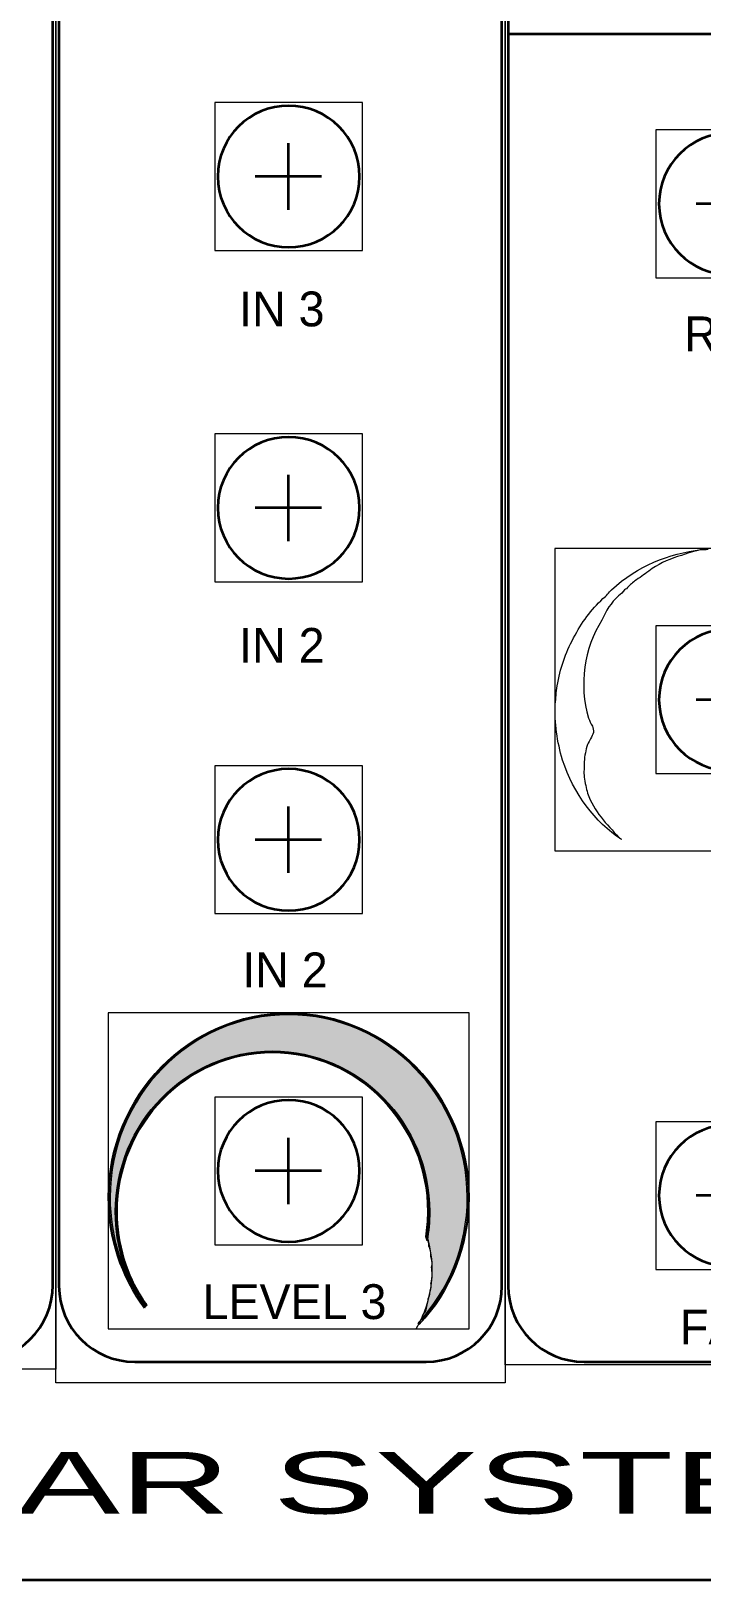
# Model space of a CAD drawing. Header units: inches. Extents: x 1 to 18, y -8 to 1.
# Drawn here: x 10.382 to 11.897, y -8 to -4.5 of the extents above; entities that cross this region are included whole.
import ezdxf

# ---------------------------------------------------------------- set-up
doc = ezdxf.new("R2010")
doc.units = ezdxf.units.IN
doc.header["$MEASUREMENT"] = 0
doc.layers.add('base panel', color=7, linetype='Continuous')
doc.layers.add('modules', color=7, linetype='Continuous')

# ---------------------------------------------------------------- blocks, each defined once
blk = doc.blocks.new('block 16')
at = {"layer": 'modules', "lineweight": 0}
blk.add_lwpolyline([(11.4523, -1.5), (14.4662, -1.5), (14.4662, -7.5139), (11.4523, -7.5139), (11.4523, -1.5)], dxfattribs=at)
blk.add_open_spline([(14.2876, -7.5069), (14.2876, -7.5069), (11.6309, -7.5069), (11.6309, -7.5069), (11.5361, -7.5069), (11.4592, -7.4301), (11.4592, -7.3353), (11.4592, -7.3353), (11.4592, -1.6786), (11.4592, -1.6786), (11.4592, -1.5838), (11.5361, -1.5069), (11.6309, -1.5069), (11.6309, -1.5069), (14.2876, -1.5069), (14.2876, -1.5069), (14.3824, -1.5069), (14.4592, -1.5838), (14.4592, -1.6786), (14.4592, -1.6786), (14.4592, -7.3353), (14.4592, -7.3353), (14.4592, -7.4301), (14.3824, -7.5069), (14.2876, -7.5069)], degree=3, knots=[0, 0, 0, 0, 1, 1, 1, 2, 2, 2, 3, 3, 3, 4, 4, 4, 5, 5, 5, 6, 6, 6, 7, 7, 7, 8, 8, 8, 8], dxfattribs=at)
at = {"layer": 'modules', "color": 179, "lineweight": 35, "true_color": 0x231f20}
blk.add_open_spline([(14.2876, -7.5069), (14.2876, -7.5069), (11.6309, -7.5069), (11.6309, -7.5069), (11.5361, -7.5069), (11.4592, -7.4301), (11.4592, -7.3353), (11.4592, -7.3353), (11.4592, -1.6786), (11.4592, -1.6786), (11.4592, -1.5838), (11.5361, -1.5069), (11.6309, -1.5069), (11.6309, -1.5069), (14.2876, -1.5069), (14.2876, -1.5069), (14.3824, -1.5069), (14.4592, -1.5838), (14.4592, -1.6786), (14.4592, -1.6786), (14.4592, -7.3353), (14.4592, -7.3353), (14.4592, -7.4301), (14.3824, -7.5069), (14.2876, -7.5069)], degree=3, knots=[0, 0, 0, 0, 1, 1, 1, 2, 2, 2, 3, 3, 3, 4, 4, 4, 5, 5, 5, 6, 6, 6, 7, 7, 7, 8, 8, 8, 8], dxfattribs=at)
blk = doc.blocks.new('block 26')
at = {"layer": 'modules', "lineweight": 0}
blk.add_lwpolyline([(11.7928, -5.0576), (12.1267, -5.0576), (12.1267, -4.7237), (11.7928, -4.7237), (11.7928, -5.0576)], dxfattribs=at)
at = {"layer": 'modules', "color": 179, "lineweight": 35, "true_color": 0x231f20}
for points in [[(11.9588, -4.8156), (11.9588, -4.9656)], [(12.0338, -4.8906), (11.8838, -4.8906)]]:
    blk.add_lwpolyline(points, dxfattribs=at)
blk.add_open_spline([(12.1197, -4.8906), (12.1197, -4.979), (12.0481, -5.0506), (11.9597, -5.0506), (11.8713, -5.0506), (11.7997, -4.979), (11.7997, -4.8906), (11.7997, -4.8023), (11.8713, -4.7306), (11.9597, -4.7306), (12.0481, -4.7306), (12.1197, -4.8023), (12.1197, -4.8906)], degree=3, knots=[0, 0, 0, 0, 1, 1, 1, 2, 2, 2, 3, 3, 3, 4, 4, 4, 4], dxfattribs=at)
blk = doc.blocks.new('block 27')
at = {"layer": 'modules', "lineweight": 0}
blk.add_lwpolyline([(11.7928, -6.1779), (12.1267, -6.1779), (12.1267, -5.8441), (11.7928, -5.8441), (11.7928, -6.1779)], dxfattribs=at)
at = {"layer": 'modules', "color": 179, "lineweight": 35, "true_color": 0x231f20}
for points in [[(11.9588, -5.936), (11.9588, -6.086)], [(12.0338, -6.011), (11.8838, -6.011)]]:
    blk.add_lwpolyline(points, dxfattribs=at)
blk.add_open_spline([(12.1197, -6.011), (12.1197, -6.0994), (12.0481, -6.171), (11.9597, -6.171), (11.8713, -6.171), (11.7997, -6.0994), (11.7997, -6.011), (11.7997, -5.9226), (11.8713, -5.851), (11.9597, -5.851), (12.0481, -5.851), (12.1197, -5.9226), (12.1197, -6.011)], degree=3, knots=[0, 0, 0, 0, 1, 1, 1, 2, 2, 2, 3, 3, 3, 4, 4, 4, 4], dxfattribs=at)
blk = doc.blocks.new('block 28')
at = {"layer": 'modules', "lineweight": 0}
blk.add_lwpolyline([(11.7928, -7.2983), (12.1267, -7.2983), (12.1267, -6.9644), (11.7928, -6.9644), (11.7928, -7.2983)], dxfattribs=at)
at = {"layer": 'modules', "color": 179, "lineweight": 35, "true_color": 0x231f20}
for points in [[(11.9588, -7.0564), (11.9588, -7.2064)], [(12.0338, -7.1314), (11.8838, -7.1314)]]:
    blk.add_lwpolyline(points, dxfattribs=at)
blk.add_open_spline([(12.1197, -7.1314), (12.1197, -7.2197), (12.0481, -7.2914), (11.9597, -7.2914), (11.8713, -7.2914), (11.7997, -7.2197), (11.7997, -7.1314), (11.7997, -7.043), (11.8713, -6.9714), (11.9597, -6.9714), (12.0481, -6.9714), (12.1197, -7.043), (12.1197, -7.1314)], degree=3, knots=[0, 0, 0, 0, 1, 1, 1, 2, 2, 2, 3, 3, 3, 4, 4, 4, 4], dxfattribs=at)
blk = doc.blocks.new('block 39')
at = {"layer": 'modules', "lineweight": 0}
blk.add_lwpolyline([(11.4523, -1.5), (14.4662, -1.5), (14.4662, -7.5139), (11.4523, -7.5139), (11.4523, -1.5)], dxfattribs=at)
at = {"layer": 'modules', "color": 179, "lineweight": 35, "true_color": 0x231f20}
blk.add_lwpolyline([(14.4592, -4.5069), (11.4592, -4.5069)], dxfattribs=at)
blk = doc.blocks.new('block 40')
at = {"layer": 'modules', "true_color": 0xffffff}
h = blk.add_hatch(color=7, dxfattribs=at)
h.dxf.hatch_style = 2
edge = h.paths.add_edge_path()
edge.add_spline(control_points=[(12.0252, -5.6742), (12.0251, -5.6745), (12.0249, -5.6748), (12.0248, -5.675), (12.174, -5.7032), (12.2864, -5.8273), (12.2864, -5.9765), (12.2864, -6.0124), (12.2798, -6.0469), (12.2677, -6.079), (12.2798, -6.1047), (12.2864, -6.1323), (12.2864, -6.161), (12.2864, -6.2325), (12.2459, -6.297), (12.1813, -6.3419), (12.1814, -6.342), (12.1815, -6.3421), (12.1816, -6.3422), (12.2842, -6.2757), (12.3516, -6.1642), (12.3516, -6.038), (12.3516, -5.855), (12.2104, -5.7032), (12.0252, -5.6742)], knot_values=[0, 0, 0, 0, 0.013889, 0.013889, 0.013889, 0.027778, 0.027778, 0.027778, 0.041667, 0.041667, 0.041667, 0.055556, 0.055556, 0.055556, 0.069444, 0.069444, 0.069444, 0.083333, 0.083333, 0.083333, 0.097222, 0.097222, 0.097222, 0.111111, 0.111111, 0.111111, 0.111111], degree=3, periodic=0)
edge.add_line((12.0252, -5.6742), (12.0252, -5.6742))
h = blk.add_hatch(color=7, dxfattribs=at)
h.dxf.hatch_style = 2
edge = h.paths.add_edge_path()
edge.add_spline(control_points=[(12.1677, -6.3509), (12.1724, -6.3481), (12.177, -6.3452), (12.1816, -6.3422), (12.1815, -6.3421), (12.1814, -6.342), (12.1813, -6.3419), (12.1769, -6.345), (12.1723, -6.348), (12.1677, -6.3509)], knot_values=[0, 0, 0, 0, 0.013889, 0.013889, 0.013889, 0.027778, 0.027778, 0.027778, 0.041667, 0.041667, 0.041667, 0.041667], degree=3, periodic=0)
edge.add_line((12.1677, -6.3509), (12.1677, -6.3509))
at = {"layer": 'modules', "lineweight": 0}
blk.add_lwpolyline([(11.5649, -6.3525), (12.3545, -6.3525), (12.3545, -5.6695), (11.5649, -5.6695), (11.5649, -6.3525)], dxfattribs=at)
at = {"layer": 'modules', "color": 7, "lineweight": 5, "true_color": 0xffffff}
for points, knots in [([(11.9105, -5.6699), (11.8864, -5.6715), (11.8647, -5.6802), (11.8418, -5.6877), (11.8179, -5.6952), (11.7973, -5.7052), (11.7766, -5.7202), (11.7657, -5.7289), (11.7559, -5.7351), (11.7451, -5.7426), (11.7385, -5.7489), (11.732, -5.7526), (11.7266, -5.7601), (11.7255, -5.7614), (11.7233, -5.7614), (11.7222, -5.7626), (11.7179, -5.7676), (11.7135, -5.7726), (11.7081, -5.7764), (11.6918, -5.7913), (11.6798, -5.8101), (11.6711, -5.8313), (11.6298, -5.8937), (11.6189, -5.9787), (11.6407, -6.0523), (11.6429, -6.0586), (11.6461, -6.0648), (11.6494, -6.0711), (11.6505, -6.0748), (11.6526, -6.0798), (11.6516, -6.0848), (11.6483, -6.0948), (11.6429, -6.1036), (11.6385, -6.1123), (11.6342, -6.1248), (11.632, -6.1373), (11.6309, -6.151), (11.6309, -6.1622), (11.6298, -6.1747), (11.6309, -6.186), (11.6331, -6.1985), (11.6353, -6.211), (11.6385, -6.2222), (11.6526, -6.2634), (11.682, -6.2921), (11.7092, -6.3221), (11.7114, -6.3246), (11.7135, -6.3258), (11.7153, -6.3258)], [0, 0, 0, 0, 1, 1, 1, 2, 2, 2, 3, 3, 3, 4, 4, 4, 5, 5, 5, 6, 6, 6, 7, 7, 7, 8, 8, 8, 9, 9, 9, 10, 10, 10, 11, 11, 11, 12, 12, 12, 13, 13, 13, 14, 14, 14, 15, 15, 15, 16, 16, 16, 16]), ([(11.7154, -6.327), (11.6548, -6.2871), (11.607, -6.2234), (11.582, -6.1473), (11.57, -6.106), (11.5635, -6.0636), (11.5657, -6.0211), (11.5668, -6.0074), (11.5678, -5.9937), (11.57, -5.9799), (11.5765, -5.94), (11.5885, -5.9062), (11.607, -5.8713), (11.6255, -5.8363), (11.6461, -5.8076), (11.6733, -5.7826), (11.6809, -5.7764), (11.6864, -5.7689), (11.6929, -5.7626), (11.7516, -5.7077), (11.8212, -5.6814), (11.8951, -5.6715), (11.9006, -5.6715), (11.9049, -5.6715), (11.9106, -5.6711)], [0, 0, 0, 0, 1, 1, 1, 2, 2, 2, 3, 3, 3, 4, 4, 4, 5, 5, 5, 6, 6, 6, 7, 7, 7, 8, 8, 8, 8]), ([(12.0261, -5.6736), (12.0832, -5.6789), (12.1376, -5.7027), (12.1887, -5.7351), (12.1919, -5.7364), (12.193, -5.7401), (12.1963, -5.7414), (12.1963, -5.7414), (12.1974, -5.7439), (12.1974, -5.7439), (12.23, -5.7639), (12.2561, -5.7913), (12.2811, -5.8226), (12.2833, -5.8251), (12.2833, -5.8276), (12.2844, -5.8301), (12.2963, -5.845), (12.305, -5.86), (12.3137, -5.8775), (12.3137, -5.8775), (12.317, -5.8813), (12.317, -5.8813), (12.317, -5.8813), (12.33, -5.9112), (12.33, -5.9112), (12.3333, -5.9187), (12.3344, -5.925), (12.3376, -5.9325), (12.3637, -6.0111), (12.3583, -6.0998), (12.3257, -6.1747), (12.3137, -6.1997), (12.3018, -6.2222), (12.2865, -6.2447), (12.2865, -6.2447), (12.28, -6.2522), (12.28, -6.2522), (12.2789, -6.2534), (12.2789, -6.2559), (12.2778, -6.2572), (12.2507, -6.2909), (12.2213, -6.3171), (12.1865, -6.3383), (12.18, -6.3433), (12.1745, -6.3471), (12.1677, -6.3509)], [0, 0, 0, 0, 1, 1, 1, 2, 2, 2, 3, 3, 3, 4, 4, 4, 5, 5, 5, 6, 6, 6, 7, 7, 7, 8, 8, 8, 9, 9, 9, 10, 10, 10, 11, 11, 11, 12, 12, 12, 13, 13, 13, 14, 14, 14, 15, 15, 15, 15]), ([(12.1685, -6.3521), (12.1724, -6.3496), (12.1778, -6.3471), (12.1822, -6.3446), (12.1843, -6.3433), (12.1865, -6.3396), (12.1887, -6.3383), (12.2257, -6.3159), (12.2517, -6.2809), (12.2746, -6.2397), (12.2778, -6.2334), (12.28, -6.2259), (12.2822, -6.2197), (12.2844, -6.211), (12.2865, -6.2022), (12.2876, -6.1935), (12.2909, -6.166), (12.2887, -6.1385), (12.2822, -6.1123), (12.2789, -6.1011), (12.2746, -6.0898), (12.2691, -6.0786), (12.2876, -6.0374), (12.2898, -5.9912), (12.2865, -5.9462), (12.2855, -5.9262), (12.2833, -5.9062), (12.2757, -5.8875), (12.2702, -5.8713), (12.2648, -5.8563), (12.2572, -5.8413), (12.2441, -5.8151), (12.2278, -5.7926), (12.2093, -5.7714), (12.2083, -5.7701), (12.2061, -5.7701), (12.205, -5.7689), (12.1887, -5.7489), (12.1702, -5.7376), (12.1506, -5.7227), (12.1441, -5.7177), (12.1376, -5.7139), (12.1311, -5.7102), (12.13, -5.7089), (12.1278, -5.7089), (12.1267, -5.7089), (12.1224, -5.7077), (12.1191, -5.7039), (12.1137, -5.7014), (12.0974, -5.6952), (12.081, -5.6877), (12.0636, -5.6827), (12.0626, -5.6827), (12.0615, -5.6802), (12.0604, -5.6802), (12.0495, -5.6764), (12.0376, -5.6752), (12.0264, -5.6719)], [0, 0, 0, 0, 1, 1, 1, 2, 2, 2, 3, 3, 3, 4, 4, 4, 5, 5, 5, 6, 6, 6, 7, 7, 7, 8, 8, 8, 9, 9, 9, 10, 10, 10, 11, 11, 11, 12, 12, 12, 13, 13, 13, 14, 14, 14, 15, 15, 15, 16, 16, 16, 17, 17, 17, 18, 18, 18, 19, 19, 19, 19])]:
    blk.add_open_spline(points, degree=3, knots=knots, dxfattribs=at)
at = {"layer": 'modules', "lineweight": 0}
for points, knots in [([(12.0252, -5.6742), (12.0251, -5.6745), (12.0249, -5.6748), (12.0248, -5.675), (12.174, -5.7032), (12.2864, -5.8273), (12.2864, -5.9765), (12.2864, -6.0124), (12.2798, -6.0469), (12.2677, -6.079), (12.2798, -6.1047), (12.2864, -6.1323), (12.2864, -6.161), (12.2864, -6.2325), (12.2459, -6.297), (12.1813, -6.3419), (12.1814, -6.342), (12.1815, -6.3421), (12.1816, -6.3422), (12.2842, -6.2757), (12.3516, -6.1642), (12.3516, -6.038), (12.3516, -5.855), (12.2104, -5.7032), (12.0252, -5.6742)], [0, 0, 0, 0, 1, 1, 1, 2, 2, 2, 3, 3, 3, 4, 4, 4, 5, 5, 5, 6, 6, 6, 7, 7, 7, 8, 8, 8, 8]), ([(12.1677, -6.3509), (12.1724, -6.3481), (12.177, -6.3452), (12.1816, -6.3422), (12.1815, -6.3421), (12.1814, -6.342), (12.1813, -6.3419), (12.1769, -6.345), (12.1723, -6.348), (12.1677, -6.3509)], [0, 0, 0, 0, 1, 1, 1, 2, 2, 2, 3, 3, 3, 3])]:
    blk.add_open_spline(points, degree=3, knots=knots, dxfattribs=at)
blk = doc.blocks.new('block 15')
at = {"layer": 'modules', "lineweight": 0}
blk.add_lwpolyline([(11.4523, -1.5), (14.4662, -1.5), (14.4662, -7.5139), (11.4523, -7.5139), (11.4523, -1.5)], dxfattribs=at)
at = {"layer": 'modules'}
for name in ['block 16', 'block 39', 'block 26', 'block 40', 'block 27', 'block 28']:
    blk.add_blockref(name, (0, 0), dxfattribs=at)
at = {"layer": 'modules', "color": 179, "true_color": 0x231f20, "char_height": 0.078667, "attachment_point": 7}
for s, insert in [('\\fFutura Medium|b0|i0|c0|p34;\\W1;RISE', (11.8564, -5.2248)), ('\\fFutura Medium|b0|i0|c0|p34;\\W1;FALL', (11.8471, -7.4678))]:
    blk.add_mtext(s, dxfattribs=dict(at, insert=insert))
blk = doc.blocks.new('block 14')
at = {"layer": 'modules'}
blk.add_blockref('block 15', (0, 0), dxfattribs=at)
blk = doc.blocks.new('block 116')
at = {"layer": 'modules', "lineweight": 0}
blk.add_lwpolyline([(7.5181, -1.5), (10.4384, -1.5), (10.4384, -7.5233), (7.5181, -7.5233), (7.5181, -1.5)], dxfattribs=at)
blk.add_open_spline([(10.2581, -7.5069), (10.2581, -7.5069), (8.6048, -7.5069), (8.6048, -7.5069), (8.5091, -7.5069), (8.4314, -7.4293), (8.4314, -7.3336), (8.4314, -7.3336), (8.4314, -1.6803), (8.4314, -1.6803), (8.4314, -1.5846), (8.5091, -1.5069), (8.6048, -1.5069), (8.6048, -1.5069), (10.2581, -1.5069), (10.2581, -1.5069), (10.3538, -1.5069), (10.4314, -1.5846), (10.4314, -1.6803), (10.4314, -1.6803), (10.4314, -7.3336), (10.4314, -7.3336), (10.4314, -7.4293), (10.3538, -7.5069), (10.2581, -7.5069)], degree=3, knots=[0, 0, 0, 0, 1, 1, 1, 2, 2, 2, 3, 3, 3, 4, 4, 4, 5, 5, 5, 6, 6, 6, 7, 7, 7, 8, 8, 8, 8], dxfattribs=at)
at = {"layer": 'modules', "color": 179, "lineweight": 35, "true_color": 0x231f20}
blk.add_open_spline([(10.2581, -7.5069), (10.2581, -7.5069), (8.6048, -7.5069), (8.6048, -7.5069), (8.5091, -7.5069), (8.4314, -7.4293), (8.4314, -7.3336), (8.4314, -7.3336), (8.4314, -1.6803), (8.4314, -1.6803), (8.4314, -1.5846), (8.5091, -1.5069), (8.6048, -1.5069), (8.6048, -1.5069), (10.2581, -1.5069), (10.2581, -1.5069), (10.3538, -1.5069), (10.4314, -1.5846), (10.4314, -1.6803), (10.4314, -1.6803), (10.4314, -7.3336), (10.4314, -7.3336), (10.4314, -7.4293), (10.3538, -7.5069), (10.2581, -7.5069)], degree=3, knots=[0, 0, 0, 0, 1, 1, 1, 2, 2, 2, 3, 3, 3, 4, 4, 4, 5, 5, 5, 6, 6, 6, 7, 7, 7, 8, 8, 8, 8], dxfattribs=at)
blk = doc.blocks.new('block 131')
at = {"layer": 'modules', "lineweight": 0}
blk.add_lwpolyline([(7.5181, -1.5), (10.4384, -1.5), (10.4384, -7.5233), (7.5181, -7.5233), (7.5181, -1.5)], dxfattribs=at)
blk = doc.blocks.new('block 132')
at = {"layer": 'modules', "lineweight": 0}
blk.add_lwpolyline([(7.5181, -1.5), (10.4384, -1.5), (10.4384, -7.5233), (7.5181, -7.5233), (7.5181, -1.5)], dxfattribs=at)
blk = doc.blocks.new('block 133')
at = {"layer": 'modules', "lineweight": 0}
blk.add_lwpolyline([(7.5181, -1.5), (10.4384, -1.5), (10.4384, -7.5233), (7.5181, -7.5233), (7.5181, -1.5)], dxfattribs=at)
blk = doc.blocks.new('block 115')
at = {"layer": 'modules', "lineweight": 0}
blk.add_lwpolyline([(7.5181, -1.5), (10.4384, -1.5), (10.4384, -7.5233), (7.5181, -7.5233), (7.5181, -1.5)], dxfattribs=at)
at = {"layer": 'modules'}
for name in ['block 116', 'block 131', 'block 132', 'block 133']:
    blk.add_blockref(name, (0, 0), dxfattribs=at)
blk = doc.blocks.new('block 114')
at = {"layer": 'modules'}
blk.add_blockref('block 115', (0, 0), dxfattribs=at)
blk = doc.blocks.new('block 140')
at = {"layer": 'modules', "lineweight": 0}
blk.add_lwpolyline([(10.4384, -1.5), (11.4523, -1.5), (11.4523, -7.5546), (10.4384, -7.5546), (10.4384, -1.5)], dxfattribs=at)
blk.add_open_spline([(11.2742, -7.5069), (11.2742, -7.5069), (10.6164, -7.5069), (10.6164, -7.5069), (10.5219, -7.5069), (10.4453, -7.4303), (10.4453, -7.3358), (10.4453, -7.3358), (10.4453, -1.6781), (10.4453, -1.6781), (10.4453, -1.5836), (10.5219, -1.5069), (10.6164, -1.5069), (10.6164, -1.5069), (11.2742, -1.5069), (11.2742, -1.5069), (11.3687, -1.5069), (11.4453, -1.5836), (11.4453, -1.6781), (11.4453, -1.6781), (11.4453, -7.3358), (11.4453, -7.3358), (11.4453, -7.4303), (11.3687, -7.5069), (11.2742, -7.5069)], degree=3, knots=[0, 0, 0, 0, 1, 1, 1, 2, 2, 2, 3, 3, 3, 4, 4, 4, 5, 5, 5, 6, 6, 6, 7, 7, 7, 8, 8, 8, 8], dxfattribs=at)
at = {"layer": 'modules', "color": 179, "lineweight": 35, "true_color": 0x231f20}
blk.add_open_spline([(11.2742, -7.5069), (11.2742, -7.5069), (10.6164, -7.5069), (10.6164, -7.5069), (10.5219, -7.5069), (10.4453, -7.4303), (10.4453, -7.3358), (10.4453, -7.3358), (10.4453, -1.6781), (10.4453, -1.6781), (10.4453, -1.5836), (10.5219, -1.5069), (10.6164, -1.5069), (10.6164, -1.5069), (11.2742, -1.5069), (11.2742, -1.5069), (11.3687, -1.5069), (11.4453, -1.5836), (11.4453, -1.6781), (11.4453, -1.6781), (11.4453, -7.3358), (11.4453, -7.3358), (11.4453, -7.4303), (11.3687, -7.5069), (11.2742, -7.5069)], degree=3, knots=[0, 0, 0, 0, 1, 1, 1, 2, 2, 2, 3, 3, 3, 4, 4, 4, 5, 5, 5, 6, 6, 6, 7, 7, 7, 8, 8, 8, 8], dxfattribs=at)
blk = doc.blocks.new('block 144')
at = {"layer": 'modules', "lineweight": 0}
blk.add_lwpolyline([(10.7969, -4.9958), (11.1308, -4.9958), (11.1308, -4.6619), (10.7969, -4.6619), (10.7969, -4.9958)], dxfattribs=at)
at = {"layer": 'modules', "color": 179, "lineweight": 35, "true_color": 0x231f20}
for points in [[(10.9629, -4.7538), (10.9629, -4.9038)], [(11.0379, -4.8288), (10.8879, -4.8288)]]:
    blk.add_lwpolyline(points, dxfattribs=at)
blk.add_open_spline([(11.1239, -4.8288), (11.1239, -4.9172), (11.0522, -4.9888), (10.9639, -4.9888), (10.8755, -4.9888), (10.8039, -4.9172), (10.8039, -4.8288), (10.8039, -4.7405), (10.8755, -4.6688), (10.9639, -4.6688), (11.0522, -4.6688), (11.1239, -4.7405), (11.1239, -4.8288)], degree=3, knots=[0, 0, 0, 0, 1, 1, 1, 2, 2, 2, 3, 3, 3, 4, 4, 4, 4], dxfattribs=at)
blk = doc.blocks.new('block 145')
at = {"layer": 'modules', "lineweight": 0}
blk.add_lwpolyline([(10.7969, -5.7445), (11.1308, -5.7445), (11.1308, -5.4106), (10.7969, -5.4106), (10.7969, -5.7445)], dxfattribs=at)
at = {"layer": 'modules', "color": 179, "lineweight": 35, "true_color": 0x231f20}
for points in [[(10.9629, -5.5025), (10.9629, -5.6525)], [(11.0379, -5.5775), (10.8879, -5.5775)]]:
    blk.add_lwpolyline(points, dxfattribs=at)
blk.add_open_spline([(11.1239, -5.5775), (11.1239, -5.6659), (11.0522, -5.7375), (10.9639, -5.7375), (10.8755, -5.7375), (10.8039, -5.6659), (10.8039, -5.5775), (10.8039, -5.4892), (10.8755, -5.4175), (10.9639, -5.4175), (11.0522, -5.4175), (11.1239, -5.4892), (11.1239, -5.5775)], degree=3, knots=[0, 0, 0, 0, 1, 1, 1, 2, 2, 2, 3, 3, 3, 4, 4, 4, 4], dxfattribs=at)
blk = doc.blocks.new('block 146')
at = {"layer": 'modules', "lineweight": 0}
blk.add_lwpolyline([(10.7969, -6.4943), (11.1308, -6.4943), (11.1308, -6.1604), (10.7969, -6.1604), (10.7969, -6.4943)], dxfattribs=at)
at = {"layer": 'modules', "color": 179, "lineweight": 35, "true_color": 0x231f20}
for points in [[(10.9629, -6.2524), (10.9629, -6.4024)], [(11.0379, -6.3274), (10.8879, -6.3274)]]:
    blk.add_lwpolyline(points, dxfattribs=at)
blk.add_open_spline([(11.1239, -6.3274), (11.1239, -6.4158), (11.0522, -6.4874), (10.9639, -6.4874), (10.8755, -6.4874), (10.8039, -6.4158), (10.8039, -6.3274), (10.8039, -6.239), (10.8755, -6.1674), (10.9639, -6.1674), (11.0522, -6.1674), (11.1239, -6.239), (11.1239, -6.3274)], degree=3, knots=[0, 0, 0, 0, 1, 1, 1, 2, 2, 2, 3, 3, 3, 4, 4, 4, 4], dxfattribs=at)
blk = doc.blocks.new('block 148')
at = {"layer": 'modules', "lineweight": 0}
blk.add_lwpolyline([(10.7969, -7.2426), (11.1308, -7.2426), (11.1308, -6.9087), (10.7969, -6.9087), (10.7969, -7.2426)], dxfattribs=at)
at = {"layer": 'modules', "color": 179, "lineweight": 35, "true_color": 0x231f20}
for points in [[(10.9629, -7.0006), (10.9629, -7.1506)], [(11.0379, -7.0756), (10.8879, -7.0756)]]:
    blk.add_lwpolyline(points, dxfattribs=at)
blk.add_open_spline([(11.1239, -7.0756), (11.1239, -7.164), (11.0522, -7.2356), (10.9639, -7.2356), (10.8755, -7.2356), (10.8039, -7.164), (10.8039, -7.0756), (10.8039, -6.9873), (10.8755, -6.9156), (10.9639, -6.9156), (11.0522, -6.9156), (11.1239, -6.9873), (11.1239, -7.0756)], degree=3, knots=[0, 0, 0, 0, 1, 1, 1, 2, 2, 2, 3, 3, 3, 4, 4, 4, 4], dxfattribs=at)
blk = doc.blocks.new('block 150')
at = {"layer": 'modules', "true_color": 0xffffff}
h = blk.add_hatch(color=7, dxfattribs=at)
h.dxf.hatch_style = 2
edge = h.paths.add_edge_path()
edge.add_spline(control_points=[(10.9638, -6.7184), (10.7393, -6.7184), (10.5566, -6.9055), (10.5566, -7.1355), (10.5566, -7.2273), (10.5853, -7.3141), (10.6383, -7.3859), (10.639, -7.3845), (10.6398, -7.3832), (10.6407, -7.3819), (10.5889, -7.3111), (10.5608, -7.2258), (10.5608, -7.1355), (10.5608, -6.908), (10.7416, -6.7229), (10.9638, -6.7229), (11.1861, -6.7229), (11.3669, -6.908), (11.3669, -7.1355), (11.3669, -7.2453), (11.3248, -7.3453), (11.2561, -7.4192), (11.2571, -7.4204), (11.2579, -7.4216), (11.2587, -7.4229), (11.3283, -7.3481), (11.3711, -7.2468), (11.3711, -7.1355), (11.3711, -6.9055), (11.1884, -6.7184), (10.9638, -6.7184)], knot_values=[0, 0, 0, 0, 0.013889, 0.013889, 0.013889, 0.027778, 0.027778, 0.027778, 0.041667, 0.041667, 0.041667, 0.055556, 0.055556, 0.055556, 0.069444, 0.069444, 0.069444, 0.083333, 0.083333, 0.083333, 0.097222, 0.097222, 0.097222, 0.111111, 0.111111, 0.111111, 0.125, 0.125, 0.125, 0.138889, 0.138889, 0.138889, 0.138889], degree=3, periodic=0)
edge.add_line((10.9638, -6.7184), (10.9638, -6.7184))
h = blk.add_hatch(color=7, dxfattribs=at)
h.dxf.hatch_style = 2
edge = h.paths.add_edge_path()
edge.add_spline(control_points=[(11.2815, -7.3565), (11.2814, -7.3568), (11.2814, -7.3571), (11.2814, -7.3573), (11.2807, -7.3597), (11.2797, -7.362), (11.2784, -7.3643), (11.2786, -7.369), (11.2778, -7.3736), (11.2763, -7.378), (11.2761, -7.3833), (11.2749, -7.3886), (11.2725, -7.3932), (11.271, -7.3959), (11.269, -7.3985), (11.2667, -7.4007), (11.2665, -7.4014), (11.2662, -7.4021), (11.2659, -7.4028), (11.2655, -7.4063), (11.2651, -7.4097), (11.2646, -7.4132), (11.3294, -7.3396), (11.369, -7.2424), (11.369, -7.1355), (11.369, -6.9063), (11.1876, -6.7207), (10.9638, -6.7207), (10.74, -6.7207), (10.5587, -6.9063), (10.5587, -7.1355), (10.5587, -7.2287), (10.5888, -7.3145), (10.6395, -7.3838), (10.6402, -7.3825), (10.641, -7.3814), (10.6419, -7.3803), (10.5996, -7.3207), (10.5745, -7.2475), (10.5745, -7.1682), (10.5745, -6.9686), (10.7324, -6.8069), (10.9272, -6.8069), (11.1223, -6.8069), (11.2802, -6.9686), (11.2802, -7.1682), (11.2802, -7.1871), (11.2784, -7.2056), (11.2755, -7.2237), (11.2771, -7.227), (11.2781, -7.2307), (11.2786, -7.2345), (11.2798, -7.2379), (11.2802, -7.2417), (11.2802, -7.2454), (11.2822, -7.2488), (11.2835, -7.2526), (11.2843, -7.2566), (11.2843, -7.2566), (11.2843, -7.2567), (11.2843, -7.2567), (11.2846, -7.2587), (11.2848, -7.2607), (11.2848, -7.2627), (11.2848, -7.2627), (11.2848, -7.2628), (11.2848, -7.2628), (11.2849, -7.2648), (11.2848, -7.2668), (11.2845, -7.2688), (11.2879, -7.2763), (11.2886, -7.2852), (11.2865, -7.2933), (11.2869, -7.2958), (11.2869, -7.2984), (11.2867, -7.301), (11.2868, -7.3011), (11.2868, -7.3012), (11.2868, -7.3012), (11.2881, -7.3061), (11.2881, -7.3126), (11.2868, -7.3183), (11.2868, -7.3214), (11.2864, -7.3245), (11.2858, -7.3274), (11.2856, -7.3284), (11.2852, -7.3294), (11.2848, -7.3304), (11.2851, -7.3321), (11.2853, -7.3337), (11.2854, -7.3353), (11.2855, -7.339), (11.2847, -7.3429), (11.2833, -7.3465), (11.2832, -7.3499), (11.2826, -7.3533), (11.2815, -7.3565)], knot_values=[0, 0, 0, 0, 0.013889, 0.013889, 0.013889, 0.027778, 0.027778, 0.027778, 0.041667, 0.041667, 0.041667, 0.055556, 0.055556, 0.055556, 0.069444, 0.069444, 0.069444, 0.083333, 0.083333, 0.083333, 0.097222, 0.097222, 0.097222, 0.111111, 0.111111, 0.111111, 0.125, 0.125, 0.125, 0.138889, 0.138889, 0.138889, 0.152778, 0.152778, 0.152778, 0.166667, 0.166667, 0.166667, 0.180556, 0.180556, 0.180556, 0.194444, 0.194444, 0.194444, 0.208333, 0.208333, 0.208333, 0.222222, 0.222222, 0.222222, 0.236111, 0.236111, 0.236111, 0.25, 0.25, 0.25, 0.263889, 0.263889, 0.263889, 0.277778, 0.277778, 0.277778, 0.291667, 0.291667, 0.291667, 0.305556, 0.305556, 0.305556, 0.319444, 0.319444, 0.319444, 0.333333, 0.333333, 0.333333, 0.347222, 0.347222, 0.347222, 0.361111, 0.361111, 0.361111, 0.375, 0.375, 0.375, 0.388889, 0.388889, 0.388889, 0.402778, 0.402778, 0.402778, 0.416667, 0.416667, 0.416667, 0.430556, 0.430556, 0.430556, 0.444444, 0.444444, 0.444444, 0.444444], degree=3, periodic=0)
edge.add_line((11.2815, -7.3565), (11.2815, -7.3565))
h = blk.add_hatch(color=7, dxfattribs=at)
h.dxf.hatch_style = 2
edge = h.paths.add_edge_path()
edge.add_spline(control_points=[(11.2733, -7.2244), (11.2746, -7.227), (11.2756, -7.2298), (11.2762, -7.2327), (11.2799, -7.2117), (11.2821, -7.1902), (11.2821, -7.1682), (11.2821, -6.9677), (11.1229, -6.8046), (10.9273, -6.8046), (10.7316, -6.8046), (10.5724, -6.9677), (10.5724, -7.1682), (10.5724, -7.2473), (10.5972, -7.3205), (10.6393, -7.3802), (10.6381, -7.3766), (10.637, -7.3729), (10.6361, -7.3691), (10.6358, -7.3683), (10.6356, -7.3675), (10.6353, -7.3667), (10.5983, -7.3098), (10.5766, -7.2416), (10.5766, -7.1682), (10.5766, -6.9702), (10.7339, -6.8091), (10.9273, -6.8091), (11.1206, -6.8091), (11.2779, -6.9702), (11.2779, -7.1682), (11.2779, -7.1873), (11.2762, -7.206), (11.2733, -7.2244)], knot_values=[0, 0, 0, 0, 0.013889, 0.013889, 0.013889, 0.027778, 0.027778, 0.027778, 0.041667, 0.041667, 0.041667, 0.055556, 0.055556, 0.055556, 0.069444, 0.069444, 0.069444, 0.083333, 0.083333, 0.083333, 0.097222, 0.097222, 0.097222, 0.111111, 0.111111, 0.111111, 0.125, 0.125, 0.125, 0.138889, 0.138889, 0.138889, 0.152778, 0.152778, 0.152778, 0.152778], degree=3, periodic=0)
edge.add_line((11.2733, -7.2244), (11.2733, -7.2244))
h = blk.add_hatch(color=7, dxfattribs=at)
h.dxf.hatch_style = 2
edge = h.paths.add_edge_path()
edge.add_spline(control_points=[(11.2735, -7.2248), (11.2748, -7.2275), (11.2758, -7.2304), (11.2763, -7.2334), (11.2801, -7.2122), (11.2823, -7.1905), (11.2823, -7.1682), (11.2823, -6.9677), (11.123, -6.8046), (10.9273, -6.8046), (10.7316, -6.8046), (10.5724, -6.9677), (10.5724, -7.1682), (10.5724, -7.2481), (10.5978, -7.3219), (10.6406, -7.382), (10.6414, -7.3808), (10.6424, -7.3796), (10.6434, -7.3786), (10.6014, -7.3194), (10.5766, -7.2467), (10.5766, -7.1682), (10.5766, -6.9702), (10.7339, -6.8091), (10.9273, -6.8091), (11.1207, -6.8091), (11.2781, -6.9702), (11.2781, -7.1682), (11.2781, -7.1875), (11.2764, -7.2063), (11.2735, -7.2248)], knot_values=[0, 0, 0, 0, 0.013889, 0.013889, 0.013889, 0.027778, 0.027778, 0.027778, 0.041667, 0.041667, 0.041667, 0.055556, 0.055556, 0.055556, 0.069444, 0.069444, 0.069444, 0.083333, 0.083333, 0.083333, 0.097222, 0.097222, 0.097222, 0.111111, 0.111111, 0.111111, 0.125, 0.125, 0.125, 0.138889, 0.138889, 0.138889, 0.138889], degree=3, periodic=0)
edge.add_line((11.2735, -7.2248), (11.2735, -7.2248))
at = {"layer": 'modules', "lineweight": 0}
blk.add_lwpolyline([(10.5566, -7.4328), (11.3711, -7.4328), (11.3711, -6.7184), (10.5566, -6.7184), (10.5566, -7.4328)], dxfattribs=at)
for points, knots in [([(10.9638, -6.7184), (10.7393, -6.7184), (10.5566, -6.9055), (10.5566, -7.1355), (10.5566, -7.2273), (10.5853, -7.3141), (10.6383, -7.3859), (10.639, -7.3845), (10.6398, -7.3832), (10.6407, -7.3819), (10.5889, -7.3111), (10.5608, -7.2258), (10.5608, -7.1355), (10.5608, -6.908), (10.7416, -6.7229), (10.9638, -6.7229), (11.1861, -6.7229), (11.3669, -6.908), (11.3669, -7.1355), (11.3669, -7.2453), (11.3248, -7.3453), (11.2561, -7.4192), (11.2571, -7.4204), (11.2579, -7.4216), (11.2587, -7.4229), (11.3283, -7.3481), (11.3711, -7.2468), (11.3711, -7.1355), (11.3711, -6.9055), (11.1884, -6.7184), (10.9638, -6.7184)], [0, 0, 0, 0, 1, 1, 1, 2, 2, 2, 3, 3, 3, 4, 4, 4, 5, 5, 5, 6, 6, 6, 7, 7, 7, 8, 8, 8, 9, 9, 9, 10, 10, 10, 10]), ([(11.2815, -7.3565), (11.2814, -7.3568), (11.2814, -7.3571), (11.2814, -7.3573), (11.2807, -7.3597), (11.2797, -7.362), (11.2784, -7.3643), (11.2786, -7.369), (11.2778, -7.3736), (11.2763, -7.378), (11.2761, -7.3833), (11.2749, -7.3886), (11.2725, -7.3932), (11.271, -7.3959), (11.269, -7.3985), (11.2667, -7.4007), (11.2665, -7.4014), (11.2662, -7.4021), (11.2659, -7.4028), (11.2655, -7.4063), (11.2651, -7.4097), (11.2646, -7.4132), (11.3294, -7.3396), (11.369, -7.2424), (11.369, -7.1355), (11.369, -6.9063), (11.1876, -6.7207), (10.9638, -6.7207), (10.74, -6.7207), (10.5587, -6.9063), (10.5587, -7.1355), (10.5587, -7.2287), (10.5888, -7.3145), (10.6395, -7.3838), (10.6402, -7.3825), (10.641, -7.3814), (10.6419, -7.3803), (10.5996, -7.3207), (10.5745, -7.2475), (10.5745, -7.1682), (10.5745, -6.9686), (10.7324, -6.8069), (10.9272, -6.8069), (11.1223, -6.8069), (11.2802, -6.9686), (11.2802, -7.1682), (11.2802, -7.1871), (11.2784, -7.2056), (11.2755, -7.2237), (11.2771, -7.227), (11.2781, -7.2307), (11.2786, -7.2345), (11.2798, -7.2379), (11.2802, -7.2417), (11.2802, -7.2454), (11.2822, -7.2488), (11.2835, -7.2526), (11.2843, -7.2566), (11.2843, -7.2566), (11.2843, -7.2567), (11.2843, -7.2567), (11.2846, -7.2587), (11.2848, -7.2607), (11.2848, -7.2627), (11.2848, -7.2627), (11.2848, -7.2628), (11.2848, -7.2628), (11.2849, -7.2648), (11.2848, -7.2668), (11.2845, -7.2688), (11.2879, -7.2763), (11.2886, -7.2852), (11.2865, -7.2933), (11.2869, -7.2958), (11.2869, -7.2984), (11.2867, -7.301), (11.2868, -7.3011), (11.2868, -7.3012), (11.2868, -7.3012), (11.2881, -7.3061), (11.2881, -7.3126), (11.2868, -7.3183), (11.2868, -7.3214), (11.2864, -7.3245), (11.2858, -7.3274), (11.2856, -7.3284), (11.2852, -7.3294), (11.2848, -7.3304), (11.2851, -7.3321), (11.2853, -7.3337), (11.2854, -7.3353), (11.2855, -7.339), (11.2847, -7.3429), (11.2833, -7.3465), (11.2832, -7.3499), (11.2826, -7.3533), (11.2815, -7.3565)], [0, 0, 0, 0, 1, 1, 1, 2, 2, 2, 3, 3, 3, 4, 4, 4, 5, 5, 5, 6, 6, 6, 7, 7, 7, 8, 8, 8, 9, 9, 9, 10, 10, 10, 11, 11, 11, 12, 12, 12, 13, 13, 13, 14, 14, 14, 15, 15, 15, 16, 16, 16, 17, 17, 17, 18, 18, 18, 19, 19, 19, 20, 20, 20, 21, 21, 21, 22, 22, 22, 23, 23, 23, 24, 24, 24, 25, 25, 25, 26, 26, 26, 27, 27, 27, 28, 28, 28, 29, 29, 29, 30, 30, 30, 31, 31, 31, 32, 32, 32, 32]), ([(11.2733, -7.2244), (11.2746, -7.227), (11.2756, -7.2298), (11.2762, -7.2327), (11.2799, -7.2117), (11.2821, -7.1902), (11.2821, -7.1682), (11.2821, -6.9677), (11.1229, -6.8046), (10.9273, -6.8046), (10.7316, -6.8046), (10.5724, -6.9677), (10.5724, -7.1682), (10.5724, -7.2473), (10.5972, -7.3205), (10.6393, -7.3802), (10.6381, -7.3766), (10.637, -7.3729), (10.6361, -7.3691), (10.6358, -7.3683), (10.6356, -7.3675), (10.6353, -7.3667), (10.5983, -7.3098), (10.5766, -7.2416), (10.5766, -7.1682), (10.5766, -6.9702), (10.7339, -6.8091), (10.9273, -6.8091), (11.1206, -6.8091), (11.2779, -6.9702), (11.2779, -7.1682), (11.2779, -7.1873), (11.2762, -7.206), (11.2733, -7.2244)], [0, 0, 0, 0, 1, 1, 1, 2, 2, 2, 3, 3, 3, 4, 4, 4, 5, 5, 5, 6, 6, 6, 7, 7, 7, 8, 8, 8, 9, 9, 9, 10, 10, 10, 11, 11, 11, 11]), ([(11.2735, -7.2248), (11.2748, -7.2275), (11.2758, -7.2304), (11.2763, -7.2334), (11.2801, -7.2122), (11.2823, -7.1905), (11.2823, -7.1682), (11.2823, -6.9677), (11.123, -6.8046), (10.9273, -6.8046), (10.7316, -6.8046), (10.5724, -6.9677), (10.5724, -7.1682), (10.5724, -7.2481), (10.5978, -7.3219), (10.6406, -7.382), (10.6414, -7.3808), (10.6424, -7.3796), (10.6434, -7.3786), (10.6014, -7.3194), (10.5766, -7.2467), (10.5766, -7.1682), (10.5766, -6.9702), (10.7339, -6.8091), (10.9273, -6.8091), (11.1207, -6.8091), (11.2781, -6.9702), (11.2781, -7.1682), (11.2781, -7.1875), (11.2764, -7.2063), (11.2735, -7.2248)], [0, 0, 0, 0, 1, 1, 1, 2, 2, 2, 3, 3, 3, 4, 4, 4, 5, 5, 5, 6, 6, 6, 7, 7, 7, 8, 8, 8, 9, 9, 9, 10, 10, 10, 10])]:
    blk.add_open_spline(points, degree=3, knots=knots, dxfattribs=at)
at = {"layer": 'modules', "color": 7, "lineweight": 9, "true_color": 0xffffff}
blk.add_open_spline([(11.2523, -7.4306), (11.2895, -7.3675), (11.298, -7.291), (11.2757, -7.2204)], degree=3, dxfattribs=at)
blk = doc.blocks.new('block 139')
at = {"layer": 'modules', "lineweight": 0}
blk.add_lwpolyline([(10.4384, -1.5), (11.4523, -1.5), (11.4523, -7.5546), (10.4384, -7.5546), (10.4384, -1.5)], dxfattribs=at)
at = {"layer": 'modules'}
for name in ['block 140', 'block 144', 'block 145', 'block 146', 'block 150', 'block 148']:
    blk.add_blockref(name, (0, 0), dxfattribs=at)
at = {"layer": 'modules', "color": 179, "true_color": 0x231f20, "char_height": 0.078667, "attachment_point": 7}
for s, insert in [('\\fFutura Medium|b0|i0|c0|p34;\\W1;IN 3', (10.8519, -5.1685)), ('\\fFutura Medium|b0|i0|c0|p34;\\W1;IN 2', (10.8519, -5.9276)), ('\\fFutura Medium|b0|i0|c0|p34;\\W1;IN 2', (10.859, -6.6608)), ('\\fFutura Medium|b0|i0|c0|p34;\\W1;LEVEL 3', (10.7694, -7.4115))]:
    blk.add_mtext(s, dxfattribs=dict(at, insert=insert))
blk = doc.blocks.new('block 138')
at = {"layer": 'modules'}
blk.add_blockref('block 139', (0, 0), dxfattribs=at)

msp = doc.modelspace()

# ---------------------------------------------------------------- linework, layer by layer
at = {"layer": 'base panel', "color": 179, "lineweight": 35, "true_color": 0x231f20}
msp.add_lwpolyline([(18.0002, -8), (1.0002, -8), (1.0002, -1), (18.0002, -1), (18.0002, -8)], dxfattribs=at)

# ---------------------------------------------------------------- block references
at = {"layer": 'modules'}
for name in ['block 114', 'block 138', 'block 14']:
    msp.add_blockref(name, (0, 0), dxfattribs=at)

# ---------------------------------------------------------------- texts
at = {"layer": 'modules', "color": 179, "true_color": 0x231f20, "insert": (7.7971, -7.852), "char_height": 0.139354, "attachment_point": 7}
msp.add_mtext('\\fFutura Condensed Medium|b0|i0|c0|p34;\\W2.16626;SERGE MODULAR SYSTEM', dxfattribs=at)

doc.saveas('drawing.dxf')
